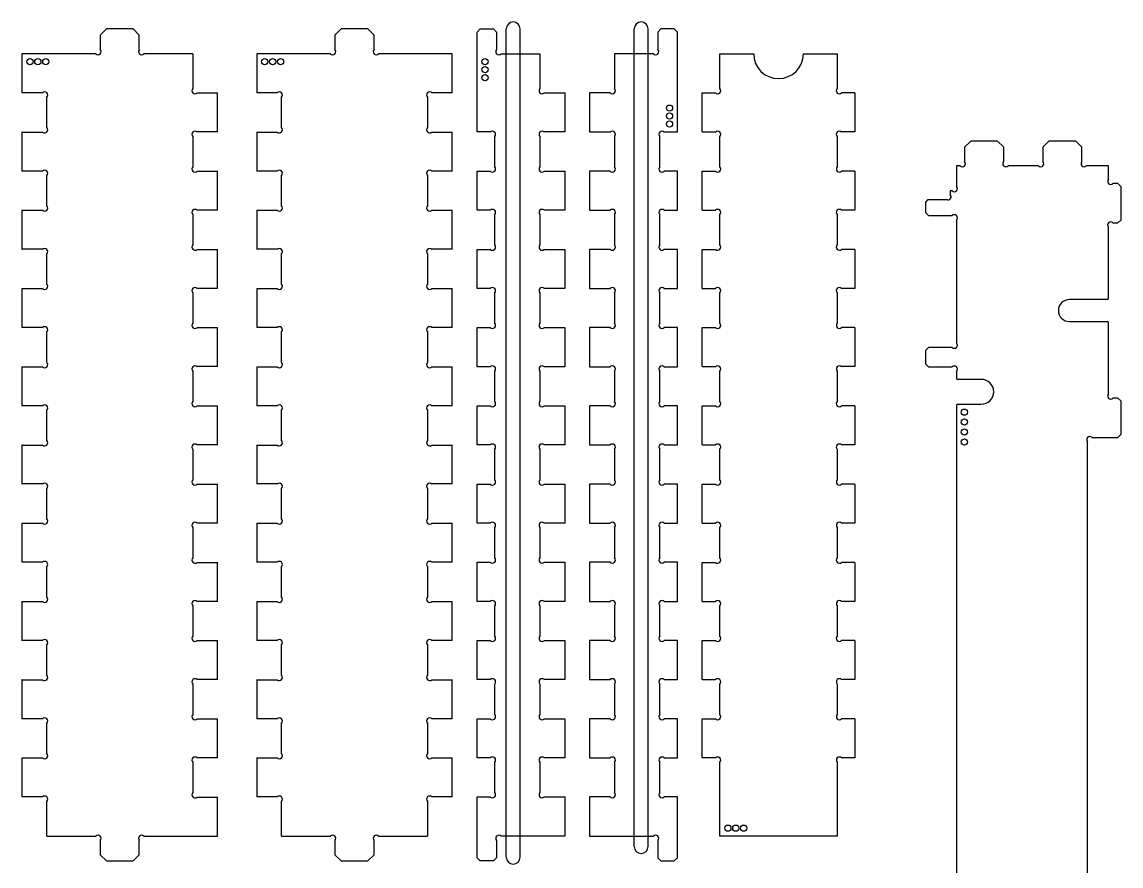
# Model space of a CAD drawing. Header units: inches. Extents: x 3.8 to 27, y 0.2 to 46.7.
# Drawn here: x 15.91 to 26.97, y 29.5 to 37.99 of the extents above; entities that cross this region are included whole.
import ezdxf

# ---------------------------------------------------------------- set-up
doc = ezdxf.new("R2010")
doc.units = ezdxf.units.IN
doc.header["$MEASUREMENT"] = 0

msp = doc.modelspace()

# ---------------------------------------------------------------- linework, layer by layer
at = {"color": 7, "linetype": 'Continuous', "lineweight": 25}
for p, q in [((16.759, 37.921), (16.697, 37.858)), ((16.697, 37.858), (16.697, 37.715)), ((17.028, 37.921), (16.759, 37.921)), ((17.09, 37.858), (17.028, 37.921)), ((17.09, 37.715), (17.09, 37.858)), ((19.121, 37.921), (19.059, 37.858)), ((19.059, 37.858), (19.059, 37.715)), ((19.39, 37.921), (19.121, 37.921)), ((19.453, 37.858), (19.39, 37.921)), ((19.453, 37.715), (19.453, 37.858)), ((20.521, 37.921), (20.49, 37.89)), ((20.49, 36.884), (20.49, 37.89)), ((20.521, 37.921), (20.656, 37.921)), ((20.687, 37.89), (20.656, 37.921)), ((20.687, 37.89), (20.687, 37.715)), ((22.341, 37.921), (22.31, 37.89)), ((22.31, 37.89), (22.31, 37.715)), ((22.475, 37.921), (22.341, 37.921)), ((22.507, 37.89), (22.475, 37.921)), ((22.507, 36.884), (22.507, 37.89)), ((15.909, 37.671), (15.909, 37.277)), ((16.653, 37.671), (15.909, 37.671)), ((17.628, 37.671), (17.135, 37.671)), ((17.628, 37.671), (17.628, 37.321)), ((18.272, 37.671), (18.272, 37.277)), ((19.015, 37.671), (18.272, 37.671)), ((20.24, 37.671), (19.497, 37.671)), ((20.24, 37.277), (20.24, 37.671)), ((20.731, 37.671), (21.123, 37.671)), ((21.123, 37.671), (21.123, 37.321)), ((21.873, 37.671), (21.873, 37.321)), ((22.266, 37.671), (21.873, 37.671)), ((22.934, 37.671), (23.274, 37.671)), ((22.934, 37.321), (22.934, 37.671)), ((23.774, 37.671), (24.115, 37.671)), ((24.115, 37.671), (24.115, 37.321)), ((15.91, 37.277), (15.909, 37.277)), ((16.116, 37.278), (15.91, 37.278)), ((15.91, 37.278), (15.91, 37.277)), ((16.159, 36.928), (16.159, 37.233)), ((17.672, 37.277), (17.877, 37.277)), ((17.877, 37.277), (17.877, 37.277)), ((17.877, 37.277), (17.878, 37.277)), ((17.878, 36.884), (17.878, 37.277)), ((18.478, 37.278), (18.272, 37.278)), ((18.272, 37.278), (18.272, 37.277)), ((18.272, 37.277), (18.272, 37.277)), ((18.522, 36.928), (18.522, 37.233)), ((19.99, 37.233), (19.99, 36.928)), ((20.24, 37.278), (20.034, 37.278)), ((20.24, 37.277), (20.24, 37.278)), ((20.24, 37.277), (20.24, 37.277)), ((21.168, 37.277), (21.373, 37.277)), ((21.373, 37.277), (21.373, 36.884)), ((21.623, 37.277), (21.623, 36.884)), ((21.829, 37.277), (21.623, 37.277)), ((22.757, 36.884), (22.757, 37.277)), ((22.757, 37.277), (22.89, 37.277)), ((24.291, 37.277), (24.158, 37.277)), ((24.291, 37.277), (24.291, 36.884)), ((15.909, 36.884), (15.91, 36.884)), ((15.909, 36.884), (15.909, 36.49)), ((15.91, 36.884), (15.91, 36.883)), ((15.91, 36.883), (16.116, 36.883)), ((17.628, 36.839), (17.628, 36.534)), ((17.877, 36.884), (17.672, 36.884)), ((17.878, 36.884), (17.877, 36.884)), ((17.877, 36.884), (17.877, 36.884)), ((18.272, 36.884), (18.272, 36.884)), ((18.272, 36.884), (18.272, 36.49)), ((18.272, 36.884), (18.272, 36.883)), ((18.272, 36.883), (18.478, 36.883)), ((20.034, 36.883), (20.24, 36.883)), ((20.24, 36.883), (20.24, 36.884)), ((20.24, 36.884), (20.24, 36.884)), ((20.24, 36.49), (20.24, 36.884)), ((20.623, 36.884), (20.49, 36.884)), ((20.667, 36.534), (20.667, 36.839)), ((21.123, 36.839), (21.123, 36.534)), ((21.373, 36.884), (21.168, 36.884)), ((21.623, 36.884), (21.829, 36.884)), ((21.873, 36.839), (21.873, 36.534)), ((22.33, 36.534), (22.33, 36.839)), ((22.374, 36.884), (22.507, 36.884)), ((22.757, 36.884), (22.89, 36.884)), ((22.934, 36.534), (22.934, 36.839)), ((24.115, 36.839), (24.115, 36.534)), ((24.291, 36.884), (24.158, 36.884)), ((25.459, 36.792), (25.396, 36.73)), ((25.396, 36.73), (25.396, 36.586)), ((25.728, 36.792), (25.459, 36.792)), ((25.79, 36.73), (25.728, 36.792)), ((25.79, 36.586), (25.79, 36.73)), ((26.246, 36.792), (26.184, 36.73)), ((26.184, 36.73), (26.184, 36.586)), ((26.515, 36.792), (26.246, 36.792)), ((26.577, 36.73), (26.515, 36.792)), ((26.577, 36.586), (26.577, 36.73)), ((25.352, 36.542), (25.315, 36.542)), ((25.315, 36.542), (25.315, 36.336)), ((26.14, 36.542), (25.834, 36.542)), ((26.846, 36.542), (26.622, 36.542)), ((26.846, 36.408), (26.846, 36.542)), ((15.91, 36.49), (15.909, 36.49)), ((16.116, 36.49), (15.91, 36.49)), ((15.91, 36.49), (15.91, 36.49)), ((16.159, 36.14), (16.159, 36.446)), ((17.672, 36.489), (17.877, 36.489)), ((17.877, 36.489), (17.877, 36.49)), ((17.877, 36.49), (17.878, 36.49)), ((17.878, 36.096), (17.878, 36.49)), ((18.272, 36.49), (18.272, 36.49)), ((18.478, 36.49), (18.272, 36.49)), ((18.272, 36.49), (18.272, 36.49)), ((18.522, 36.14), (18.522, 36.446)), ((19.99, 36.446), (19.99, 36.14)), ((20.24, 36.49), (20.034, 36.49)), ((20.24, 36.49), (20.24, 36.49)), ((20.24, 36.49), (20.24, 36.49)), ((20.49, 36.096), (20.49, 36.49)), ((20.49, 36.49), (20.623, 36.49)), ((21.168, 36.49), (21.373, 36.49)), ((21.373, 36.49), (21.373, 36.096)), ((21.623, 36.49), (21.623, 36.096)), ((21.829, 36.49), (21.623, 36.49)), ((22.507, 36.49), (22.374, 36.49)), ((22.507, 36.096), (22.507, 36.49)), ((22.757, 36.097), (22.757, 36.489)), ((22.757, 36.489), (22.89, 36.489)), ((24.291, 36.489), (24.158, 36.489)), ((24.291, 36.489), (24.291, 36.097)), ((25.253, 36.292), (25.253, 36.253)), ((25.27, 36.292), (25.253, 36.292)), ((26.94, 36.364), (26.89, 36.364)), ((26.971, 36.333), (26.94, 36.364)), ((26.971, 36.001), (26.971, 36.333)), ((25.028, 36.203), (25.003, 36.177)), ((25.003, 36.177), (25.003, 36.073)), ((25.028, 36.203), (25.217, 36.203)), ((15.909, 36.096), (15.91, 36.096)), ((15.909, 36.096), (15.909, 35.702)), ((15.91, 36.096), (15.91, 36.096)), ((15.91, 36.096), (16.116, 36.096)), ((17.877, 36.097), (17.672, 36.097)), ((17.877, 36.096), (17.877, 36.097)), ((17.878, 36.096), (17.877, 36.096)), ((18.272, 36.096), (18.272, 36.096)), ((18.272, 36.096), (18.272, 35.702)), ((18.272, 36.096), (18.272, 36.096)), ((18.272, 36.096), (18.478, 36.096)), ((20.034, 36.096), (20.24, 36.096)), ((20.24, 36.096), (20.24, 36.096)), ((20.24, 35.702), (20.24, 36.096)), ((20.24, 36.096), (20.24, 36.096)), ((20.623, 36.096), (20.49, 36.096)), ((21.373, 36.096), (21.168, 36.096)), ((21.623, 36.096), (21.829, 36.096)), ((22.374, 36.096), (22.507, 36.096)), ((22.757, 36.097), (22.89, 36.097)), ((24.291, 36.097), (24.158, 36.097)), ((25.003, 36.073), (25.034, 36.042)), ((17.628, 36.052), (17.628, 35.747)), ((20.667, 35.747), (20.667, 36.052)), ((21.123, 36.052), (21.123, 35.747)), ((21.873, 36.052), (21.873, 35.747)), ((22.33, 35.747), (22.33, 36.052)), ((22.934, 35.747), (22.934, 36.052)), ((24.115, 36.052), (24.115, 35.747)), ((25.034, 36.042), (25.27, 36.042)), ((25.315, 35.998), (25.315, 34.76)), ((26.89, 35.97), (26.94, 35.97)), ((26.94, 35.97), (26.971, 36.001)), ((26.846, 35.208), (26.846, 35.926)), ((15.91, 35.702), (15.909, 35.702)), ((16.116, 35.703), (15.91, 35.703)), ((15.91, 35.703), (15.91, 35.702)), ((16.159, 35.353), (16.159, 35.658)), ((17.672, 35.702), (17.877, 35.702)), ((17.877, 35.702), (17.877, 35.702)), ((17.877, 35.702), (17.878, 35.702)), ((17.878, 35.309), (17.878, 35.702)), ((18.478, 35.703), (18.272, 35.703)), ((18.272, 35.703), (18.272, 35.702)), ((18.272, 35.702), (18.272, 35.702)), ((18.522, 35.353), (18.522, 35.658)), ((19.99, 35.658), (19.99, 35.353)), ((20.24, 35.703), (20.034, 35.703)), ((20.24, 35.702), (20.24, 35.703)), ((20.24, 35.702), (20.24, 35.702)), ((20.49, 35.309), (20.49, 35.702)), ((20.49, 35.702), (20.623, 35.702)), ((21.168, 35.702), (21.373, 35.702)), ((21.373, 35.702), (21.373, 35.309)), ((21.829, 35.702), (21.623, 35.702)), ((21.623, 35.702), (21.623, 35.309)), ((22.507, 35.702), (22.374, 35.702)), ((22.507, 35.309), (22.507, 35.702)), ((22.757, 35.702), (22.89, 35.702)), ((22.757, 35.309), (22.757, 35.702)), ((24.291, 35.702), (24.158, 35.702)), ((24.291, 35.702), (24.291, 35.309)), ((15.909, 35.309), (15.91, 35.309)), ((15.909, 35.309), (15.909, 34.915)), ((15.91, 35.309), (15.91, 35.308)), ((15.91, 35.308), (16.116, 35.308)), ((17.877, 35.309), (17.672, 35.309)), ((17.878, 35.309), (17.877, 35.309)), ((17.877, 35.309), (17.877, 35.309)), ((18.272, 35.309), (18.272, 35.309)), ((18.272, 35.309), (18.272, 34.915)), ((18.272, 35.309), (18.272, 35.308)), ((18.272, 35.308), (18.478, 35.308)), ((20.034, 35.308), (20.24, 35.308)), ((20.24, 35.309), (20.24, 35.309)), ((20.24, 34.915), (20.24, 35.309)), ((20.24, 35.308), (20.24, 35.309)), ((20.623, 35.309), (20.49, 35.309)), ((21.373, 35.309), (21.168, 35.309)), ((21.623, 35.309), (21.829, 35.309)), ((22.374, 35.309), (22.507, 35.309)), ((22.757, 35.309), (22.89, 35.309)), ((24.291, 35.309), (24.158, 35.309)), ((17.628, 35.265), (17.628, 34.959)), ((20.667, 34.959), (20.667, 35.265)), ((21.123, 35.265), (21.123, 34.959)), ((21.873, 35.265), (21.873, 34.959)), ((22.33, 34.959), (22.33, 35.265)), ((22.934, 34.959), (22.934, 35.265)), ((24.115, 35.265), (24.115, 34.959)), ((26.836, 35.198), (26.452, 35.198)), ((26.452, 34.976), (26.836, 34.976)), ((26.846, 34.248), (26.846, 34.966)), ((15.91, 34.915), (15.909, 34.915)), ((16.116, 34.916), (15.91, 34.916)), ((15.91, 34.916), (15.91, 34.915)), ((16.159, 34.566), (16.159, 34.871)), ((17.672, 34.915), (17.877, 34.915)), ((17.877, 34.915), (17.877, 34.915)), ((17.877, 34.915), (17.878, 34.915)), ((17.878, 34.521), (17.878, 34.915)), ((18.478, 34.916), (18.272, 34.916)), ((18.272, 34.916), (18.272, 34.915)), ((18.272, 34.915), (18.272, 34.915)), ((18.522, 34.566), (18.522, 34.871)), ((19.99, 34.871), (19.99, 34.566)), ((20.24, 34.916), (20.034, 34.916)), ((20.24, 34.915), (20.24, 34.916)), ((20.24, 34.915), (20.24, 34.915)), ((20.49, 34.915), (20.623, 34.915)), ((20.49, 34.521), (20.49, 34.915)), ((21.168, 34.915), (21.373, 34.915)), ((21.373, 34.915), (21.373, 34.521)), ((21.623, 34.915), (21.623, 34.521)), ((21.829, 34.915), (21.623, 34.915)), ((22.507, 34.915), (22.374, 34.915)), ((22.507, 34.521), (22.507, 34.915)), ((22.757, 34.915), (22.89, 34.915)), ((22.757, 34.522), (22.757, 34.915)), ((24.291, 34.915), (24.158, 34.915)), ((24.291, 34.915), (24.291, 34.522)), ((25.034, 34.715), (25.003, 34.684)), ((25.003, 34.684), (25.003, 34.55)), ((25.27, 34.715), (25.034, 34.715)), ((15.909, 34.521), (15.91, 34.521)), ((15.909, 34.521), (15.909, 34.128)), ((15.91, 34.521), (15.91, 34.521)), ((15.91, 34.521), (16.116, 34.521)), ((17.877, 34.522), (17.672, 34.522)), ((17.877, 34.521), (17.877, 34.522)), ((17.878, 34.521), (17.877, 34.521)), ((18.272, 34.521), (18.272, 34.521)), ((18.272, 34.521), (18.272, 34.128)), ((18.272, 34.521), (18.272, 34.521)), ((18.272, 34.521), (18.478, 34.521)), ((20.034, 34.521), (20.24, 34.521)), ((20.24, 34.521), (20.24, 34.521)), ((20.24, 34.128), (20.24, 34.521)), ((20.24, 34.521), (20.24, 34.521)), ((20.623, 34.521), (20.49, 34.521)), ((21.373, 34.521), (21.168, 34.521)), ((21.623, 34.521), (21.829, 34.521)), ((22.374, 34.521), (22.507, 34.521)), ((22.757, 34.522), (22.89, 34.522)), ((24.291, 34.522), (24.158, 34.522)), ((25.003, 34.55), (25.034, 34.519)), ((25.034, 34.519), (25.27, 34.519)), ((17.628, 34.477), (17.628, 34.172)), ((20.667, 34.172), (20.667, 34.477)), ((21.123, 34.477), (21.123, 34.172)), ((21.873, 34.477), (21.873, 34.172)), ((22.33, 34.172), (22.33, 34.477)), ((22.934, 34.172), (22.934, 34.477)), ((24.115, 34.477), (24.115, 34.172)), ((25.315, 34.474), (25.315, 34.404)), ((25.565, 34.394), (25.325, 34.394)), ((26.94, 34.204), (26.89, 34.204)), ((26.971, 34.173), (26.94, 34.204)), ((15.91, 34.128), (15.909, 34.128)), ((16.116, 34.128), (15.91, 34.128)), ((15.91, 34.128), (15.91, 34.128)), ((16.159, 33.778), (16.159, 34.083)), ((17.672, 34.127), (17.877, 34.127)), ((17.877, 34.127), (17.877, 34.128)), ((17.877, 34.128), (17.878, 34.128)), ((17.878, 33.734), (17.878, 34.128)), ((18.272, 34.128), (18.272, 34.128)), ((18.478, 34.128), (18.272, 34.128)), ((18.272, 34.128), (18.272, 34.128)), ((18.522, 33.778), (18.522, 34.083)), ((19.99, 34.083), (19.99, 33.778)), ((20.24, 34.128), (20.034, 34.128)), ((20.24, 34.128), (20.24, 34.128)), ((20.24, 34.128), (20.24, 34.128)), ((20.49, 34.128), (20.623, 34.128)), ((20.49, 33.734), (20.49, 34.128)), ((21.168, 34.128), (21.373, 34.128)), ((21.373, 34.128), (21.373, 33.734)), ((21.623, 34.128), (21.623, 33.734)), ((21.829, 34.128), (21.623, 34.128)), ((22.507, 34.128), (22.374, 34.128)), ((22.507, 33.734), (22.507, 34.128)), ((22.757, 33.734), (22.757, 34.127)), ((22.757, 34.127), (22.89, 34.127)), ((24.291, 34.127), (24.158, 34.127)), ((24.291, 34.127), (24.291, 33.734)), ((25.315, 34.134), (25.315, 27.639)), ((25.325, 34.144), (25.565, 34.144)), ((26.971, 33.841), (26.971, 34.173)), ((26.635, 28.007), (26.635, 33.766)), ((26.679, 33.81), (26.94, 33.81)), ((26.94, 33.81), (26.971, 33.841)), ((15.909, 33.734), (15.91, 33.734)), ((15.909, 33.734), (15.909, 33.34)), ((15.91, 33.734), (15.91, 33.733)), ((15.91, 33.733), (16.116, 33.733)), ((17.628, 33.69), (17.628, 33.384)), ((17.877, 33.734), (17.672, 33.734)), ((17.878, 33.734), (17.877, 33.734)), ((17.877, 33.734), (17.877, 33.734)), ((18.272, 33.734), (18.272, 33.734)), ((18.272, 33.734), (18.272, 33.34)), ((18.272, 33.734), (18.272, 33.733)), ((18.272, 33.733), (18.478, 33.733)), ((20.034, 33.733), (20.24, 33.733)), ((20.24, 33.734), (20.24, 33.734)), ((20.24, 33.34), (20.24, 33.734)), ((20.24, 33.733), (20.24, 33.734)), ((20.623, 33.734), (20.49, 33.734)), ((20.667, 33.384), (20.667, 33.69)), ((21.123, 33.69), (21.123, 33.384)), ((21.373, 33.734), (21.168, 33.734)), ((21.623, 33.734), (21.829, 33.734)), ((21.873, 33.69), (21.873, 33.384)), ((22.33, 33.384), (22.33, 33.69)), ((22.374, 33.734), (22.507, 33.734)), ((22.757, 33.734), (22.89, 33.734)), ((22.934, 33.384), (22.934, 33.69)), ((24.115, 33.69), (24.115, 33.384)), ((24.291, 33.734), (24.158, 33.734)), ((15.91, 33.34), (15.909, 33.34)), ((16.116, 33.341), (15.91, 33.341)), ((15.91, 33.341), (15.91, 33.34)), ((17.672, 33.34), (17.877, 33.34)), ((17.877, 33.34), (17.877, 33.34)), ((17.877, 33.34), (17.878, 33.34)), ((17.878, 32.947), (17.878, 33.34)), ((18.272, 33.341), (18.272, 33.34)), ((18.478, 33.341), (18.272, 33.341)), ((18.272, 33.34), (18.272, 33.34)), ((20.24, 33.341), (20.034, 33.341)), ((20.24, 33.34), (20.24, 33.341)), ((20.24, 33.34), (20.24, 33.34)), ((20.49, 33.34), (20.623, 33.34)), ((20.49, 32.947), (20.49, 33.34)), ((21.168, 33.34), (21.373, 33.34)), ((21.373, 33.34), (21.373, 32.947)), ((21.623, 33.34), (21.623, 32.947)), ((21.829, 33.34), (21.623, 33.34)), ((22.507, 33.34), (22.374, 33.34)), ((22.507, 32.947), (22.507, 33.34)), ((22.757, 33.34), (22.89, 33.34)), ((22.757, 32.947), (22.757, 33.34)), ((24.291, 33.34), (24.158, 33.34)), ((24.291, 33.34), (24.291, 32.947)), ((16.159, 32.991), (16.159, 33.296)), ((18.522, 32.991), (18.522, 33.296)), ((19.99, 33.296), (19.99, 32.991)), ((15.909, 32.947), (15.91, 32.947)), ((15.909, 32.947), (15.909, 32.553)), ((15.91, 32.947), (15.91, 32.946)), ((15.91, 32.946), (16.116, 32.946)), ((17.628, 32.902), (17.628, 32.597)), ((17.877, 32.947), (17.672, 32.947)), ((17.878, 32.947), (17.877, 32.947)), ((17.877, 32.947), (17.877, 32.947)), ((18.272, 32.947), (18.272, 32.947)), ((18.272, 32.947), (18.272, 32.946)), ((18.272, 32.947), (18.272, 32.553)), ((18.272, 32.946), (18.478, 32.946)), ((20.034, 32.946), (20.24, 32.946)), ((20.24, 32.947), (20.24, 32.947)), ((20.24, 32.553), (20.24, 32.947)), ((20.24, 32.946), (20.24, 32.947)), ((20.623, 32.947), (20.49, 32.947)), ((20.667, 32.597), (20.667, 32.902)), ((21.123, 32.902), (21.123, 32.597)), ((21.373, 32.947), (21.168, 32.947)), ((21.623, 32.947), (21.829, 32.947)), ((21.873, 32.902), (21.873, 32.597)), ((22.33, 32.597), (22.33, 32.902)), ((22.374, 32.947), (22.507, 32.947)), ((22.757, 32.947), (22.89, 32.947)), ((22.934, 32.597), (22.934, 32.902)), ((24.115, 32.902), (24.115, 32.597)), ((24.291, 32.947), (24.158, 32.947)), ((15.91, 32.553), (15.909, 32.553)), ((16.116, 32.553), (15.91, 32.553)), ((15.91, 32.553), (15.91, 32.553)), ((17.672, 32.552), (17.877, 32.552)), ((17.877, 32.552), (17.877, 32.553)), ((17.877, 32.553), (17.878, 32.553)), ((17.878, 32.159), (17.878, 32.553)), ((18.272, 32.553), (18.272, 32.553)), ((18.478, 32.553), (18.272, 32.553)), ((18.272, 32.553), (18.272, 32.553)), ((20.24, 32.553), (20.034, 32.553)), ((20.24, 32.553), (20.24, 32.553)), ((20.24, 32.553), (20.24, 32.553)), ((20.49, 32.553), (20.623, 32.553)), ((20.49, 32.159), (20.49, 32.553)), ((21.168, 32.553), (21.373, 32.553)), ((21.373, 32.553), (21.373, 32.159)), ((21.623, 32.553), (21.623, 32.159)), ((21.829, 32.553), (21.623, 32.553)), ((22.507, 32.553), (22.374, 32.553)), ((22.507, 32.159), (22.507, 32.553)), ((22.757, 32.552), (22.89, 32.552)), ((22.757, 32.16), (22.757, 32.552)), ((24.291, 32.552), (24.158, 32.552)), ((24.291, 32.552), (24.291, 32.16)), ((16.159, 32.203), (16.159, 32.509)), ((18.522, 32.203), (18.522, 32.509)), ((19.99, 32.509), (19.99, 32.203)), ((15.909, 32.159), (15.91, 32.159)), ((15.909, 32.159), (15.909, 31.765)), ((15.91, 32.159), (15.91, 32.159)), ((15.91, 32.159), (16.116, 32.159)), ((17.628, 32.115), (17.628, 31.81)), ((17.877, 32.16), (17.672, 32.16)), ((17.877, 32.159), (17.877, 32.16)), ((17.878, 32.159), (17.877, 32.159)), ((18.272, 32.159), (18.272, 32.159)), ((18.272, 32.159), (18.272, 31.765)), ((18.272, 32.159), (18.272, 32.159)), ((18.272, 32.159), (18.478, 32.159)), ((20.034, 32.159), (20.24, 32.159)), ((20.24, 32.159), (20.24, 32.159)), ((20.24, 32.159), (20.24, 32.159)), ((20.24, 31.765), (20.24, 32.159)), ((20.623, 32.159), (20.49, 32.159)), ((20.667, 31.81), (20.667, 32.115)), ((21.123, 32.115), (21.123, 31.81)), ((21.373, 32.159), (21.168, 32.159)), ((21.623, 32.159), (21.829, 32.159)), ((21.873, 32.115), (21.873, 31.81)), ((22.33, 31.81), (22.33, 32.115)), ((22.374, 32.159), (22.507, 32.159)), ((22.757, 32.16), (22.89, 32.16)), ((22.934, 31.81), (22.934, 32.115)), ((24.115, 32.115), (24.115, 31.81)), ((24.291, 32.16), (24.158, 32.16)), ((15.91, 31.765), (15.909, 31.765)), ((16.116, 31.766), (15.91, 31.766)), ((15.91, 31.766), (15.91, 31.765)), ((17.672, 31.765), (17.877, 31.765)), ((17.877, 31.765), (17.877, 31.765)), ((17.877, 31.765), (17.878, 31.765)), ((17.878, 31.372), (17.878, 31.765)), ((18.478, 31.766), (18.272, 31.766)), ((18.272, 31.766), (18.272, 31.765)), ((18.272, 31.765), (18.272, 31.765)), ((20.24, 31.766), (20.034, 31.766)), ((20.24, 31.765), (20.24, 31.766)), ((20.24, 31.765), (20.24, 31.765)), ((20.49, 31.765), (20.623, 31.765)), ((20.49, 31.372), (20.49, 31.765)), ((21.168, 31.765), (21.373, 31.765)), ((21.373, 31.765), (21.373, 31.372)), ((21.623, 31.765), (21.623, 31.372)), ((21.829, 31.765), (21.623, 31.765)), ((22.507, 31.765), (22.374, 31.765)), ((22.507, 31.372), (22.507, 31.765)), ((22.757, 31.765), (22.89, 31.765)), ((22.757, 31.372), (22.757, 31.765)), ((24.291, 31.765), (24.158, 31.765)), ((24.291, 31.765), (24.291, 31.372)), ((16.159, 31.416), (16.159, 31.721)), ((18.522, 31.416), (18.522, 31.721)), ((19.99, 31.721), (19.99, 31.416)), ((15.909, 31.372), (15.91, 31.372)), ((15.909, 31.372), (15.909, 30.978)), ((15.91, 31.372), (15.91, 31.371)), ((15.91, 31.371), (16.116, 31.371)), ((17.628, 31.328), (17.628, 31.022)), ((17.877, 31.372), (17.672, 31.372)), ((17.878, 31.372), (17.877, 31.372)), ((17.877, 31.372), (17.877, 31.372)), ((18.272, 31.372), (18.272, 31.372)), ((18.272, 31.372), (18.272, 30.978)), ((18.272, 31.372), (18.272, 31.371)), ((18.272, 31.371), (18.478, 31.371)), ((20.034, 31.371), (20.24, 31.371)), ((20.24, 31.372), (20.24, 31.372)), ((20.24, 30.978), (20.24, 31.372)), ((20.24, 31.371), (20.24, 31.372)), ((20.623, 31.372), (20.49, 31.372)), ((20.667, 31.022), (20.667, 31.328)), ((21.123, 31.328), (21.123, 31.022)), ((21.373, 31.372), (21.168, 31.372)), ((21.623, 31.372), (21.829, 31.372)), ((21.873, 31.328), (21.873, 31.022)), ((22.33, 31.022), (22.33, 31.328)), ((22.374, 31.372), (22.507, 31.372)), ((22.757, 31.372), (22.89, 31.372)), ((22.934, 31.022), (22.934, 31.328)), ((24.115, 31.328), (24.115, 31.022)), ((24.291, 31.372), (24.158, 31.372)), ((15.91, 30.978), (15.909, 30.978)), ((16.116, 30.979), (15.91, 30.979)), ((15.91, 30.979), (15.91, 30.978)), ((17.672, 30.978), (17.877, 30.978)), ((17.877, 30.978), (17.877, 30.978)), ((17.877, 30.978), (17.878, 30.978)), ((17.878, 30.584), (17.878, 30.978)), ((18.478, 30.979), (18.272, 30.979)), ((18.272, 30.979), (18.272, 30.978)), ((18.272, 30.978), (18.272, 30.978)), ((20.24, 30.979), (20.034, 30.979)), ((20.24, 30.978), (20.24, 30.979)), ((20.24, 30.978), (20.24, 30.978)), ((20.49, 30.584), (20.49, 30.978)), ((20.49, 30.978), (20.623, 30.978)), ((21.168, 30.978), (21.373, 30.978)), ((21.373, 30.978), (21.373, 30.584)), ((21.623, 30.978), (21.623, 30.584)), ((21.829, 30.978), (21.623, 30.978)), ((22.507, 30.978), (22.374, 30.978)), ((22.507, 30.584), (22.507, 30.978)), ((22.757, 30.584), (22.757, 30.978)), ((22.757, 30.978), (22.89, 30.978)), ((24.291, 30.978), (24.158, 30.978)), ((24.291, 30.978), (24.291, 30.584)), ((16.159, 30.629), (16.159, 30.934)), ((18.522, 30.629), (18.522, 30.934)), ((19.99, 30.934), (19.99, 30.629)), ((15.909, 30.584), (15.91, 30.584)), ((15.909, 30.584), (15.909, 30.191)), ((15.91, 30.584), (15.91, 30.584)), ((15.91, 30.584), (16.116, 30.584)), ((17.628, 30.54), (17.628, 30.235)), ((17.877, 30.585), (17.672, 30.585)), ((17.877, 30.584), (17.877, 30.585)), ((17.878, 30.584), (17.877, 30.584)), ((18.272, 30.584), (18.272, 30.584)), ((18.272, 30.584), (18.272, 30.191)), ((18.272, 30.584), (18.478, 30.584)), ((18.272, 30.584), (18.272, 30.584)), ((20.034, 30.584), (20.24, 30.584)), ((20.24, 30.584), (20.24, 30.584)), ((20.24, 30.191), (20.24, 30.584)), ((20.24, 30.584), (20.24, 30.584)), ((20.623, 30.584), (20.49, 30.584)), ((20.667, 30.235), (20.667, 30.54)), ((21.123, 30.54), (21.123, 30.235)), ((21.373, 30.584), (21.168, 30.584)), ((21.623, 30.584), (21.829, 30.584)), ((21.873, 30.54), (21.873, 30.235)), ((22.33, 30.235), (22.33, 30.54)), ((22.374, 30.584), (22.507, 30.584)), ((22.889, 30.584), (22.757, 30.584)), ((22.934, 29.797), (22.934, 30.54)), ((24.115, 30.54), (24.115, 29.797)), ((24.291, 30.584), (24.159, 30.584)), ((15.91, 30.191), (15.909, 30.191)), ((16.116, 30.191), (15.91, 30.191)), ((15.91, 30.191), (15.91, 30.191)), ((16.159, 29.797), (16.159, 30.146)), ((17.672, 30.19), (17.877, 30.19)), ((17.877, 30.19), (17.877, 30.191)), ((17.877, 30.191), (17.878, 30.191)), ((17.878, 29.797), (17.878, 30.191)), ((18.478, 30.191), (18.272, 30.191)), ((18.272, 30.191), (18.272, 30.191)), ((18.272, 30.191), (18.272, 30.191)), ((18.522, 29.797), (18.522, 30.146)), ((19.99, 30.146), (19.99, 29.797)), ((20.24, 30.191), (20.034, 30.191)), ((20.24, 30.191), (20.24, 30.191)), ((20.24, 30.191), (20.24, 30.191)), ((20.49, 29.578), (20.49, 30.191)), ((20.49, 30.191), (20.623, 30.191)), ((21.168, 30.191), (21.373, 30.191)), ((21.373, 30.191), (21.373, 29.797)), ((21.623, 30.191), (21.623, 29.797)), ((21.829, 30.191), (21.623, 30.191)), ((22.507, 30.191), (22.374, 30.191)), ((22.507, 29.578), (22.507, 30.191)), ((16.159, 29.797), (16.653, 29.797)), ((17.135, 29.797), (17.878, 29.797)), ((18.522, 29.797), (19.015, 29.797)), ((19.497, 29.797), (19.99, 29.797)), ((21.373, 29.797), (20.731, 29.797)), ((21.623, 29.797), (22.266, 29.797)), ((24.115, 29.797), (22.934, 29.797)), ((16.697, 29.753), (16.697, 29.609)), ((17.09, 29.609), (17.09, 29.753)), ((19.059, 29.753), (19.059, 29.609)), ((19.453, 29.609), (19.453, 29.753)), ((20.687, 29.753), (20.687, 29.578)), ((22.31, 29.753), (22.31, 29.578)), ((16.697, 29.609), (16.759, 29.547)), ((16.759, 29.547), (17.028, 29.547)), ((17.028, 29.547), (17.09, 29.609)), ((19.059, 29.609), (19.121, 29.547)), ((19.121, 29.547), (19.39, 29.547)), ((19.39, 29.547), (19.453, 29.609)), ((20.49, 29.578), (20.521, 29.547)), ((20.656, 29.547), (20.521, 29.547)), ((20.656, 29.547), (20.687, 29.578)), ((22.31, 29.578), (22.341, 29.547)), ((22.341, 29.547), (22.475, 29.547)), ((22.475, 29.547), (22.507, 29.578))]:
    msp.add_line(p, q, dxfattribs=at)
at = {"color": 7, "linetype": 'Continuous'}
for p, q in [((20.784, 29.586), (20.784, 37.921)), ((20.924, 29.586), (20.924, 37.921)), ((22.072, 29.692), (22.072, 37.921)), ((22.212, 29.692), (22.212, 37.921))]:
    msp.add_line(p, q, dxfattribs=at)
at = {"color": 7, "linetype": 'Continuous', "lineweight": 25}
for centre, radius in [((15.989, 37.591), 0.0313), ((16.069, 37.591), 0.0312), ((16.149, 37.591), 0.0312), ((18.352, 37.591), 0.0313), ((18.432, 37.591), 0.0312), ((18.512, 37.591), 0.0312), ((20.57, 37.591), 0.0312), ((20.57, 37.511), 0.0312), ((20.57, 37.431), 0.0312), ((22.427, 37.124), 0.0312), ((22.427, 37.044), 0.0312), ((22.427, 36.964), 0.0312), ((25.395, 34.064), 0.0312), ((25.395, 33.964), 0.0312), ((25.395, 33.864), 0.0312), ((25.395, 33.764), 0.0312), ((23.014, 29.877), 0.0312), ((23.094, 29.877), 0.0312), ((23.174, 29.877), 0.0312)]:
    msp.add_circle(centre, radius, dxfattribs=at)
at = {"color": 7, "linetype": 'Continuous'}
for centre, start, end in [((20.854, 37.921), 0, 180), ((22.142, 37.921), 0, 180), ((22.142, 29.692), 180, 0), ((20.854, 29.586), 180, 0)]:
    msp.add_arc(centre, 0.07, start, end, dxfattribs=at)
at = {"color": 7, "linetype": 'Continuous', "lineweight": 25}
for centre, radius, start, end in [((16.675, 37.693), 0.0313, 225, 45), ((17.113, 37.693), 0.0313, 135, 315), ((19.037, 37.693), 0.0313, 225, 45), ((19.475, 37.693), 0.0313, 135, 315), ((20.709, 37.693), 0.0312, 135, 315), ((22.288, 37.693), 0.0312, 225, 45), ((23.524, 37.671), 0.25, 180, 0), ((16.137, 37.255), 0.0313, 315, 133.6884), ((17.65, 37.299), 0.0313, 135, 313.6884), ((18.499, 37.255), 0.0313, 315, 133.6884), ((20.012, 37.255), 0.0313, 46.3116, 225), ((21.145, 37.299), 0.0312, 135, 315), ((21.851, 37.299), 0.0312, 225, 45), ((22.911, 37.299), 0.0312, 226.3116, 45), ((24.137, 37.299), 0.0313, 135, 313.6884), ((16.137, 36.906), 0.0313, 226.3116, 45), ((17.65, 36.861), 0.0313, 46.3116, 225), ((18.499, 36.906), 0.0313, 226.3116, 45), ((20.012, 36.906), 0.0313, 135, 313.6884), ((20.645, 36.861), 0.0312, 315, 135), ((21.145, 36.861), 0.0312, 45, 225), ((21.851, 36.861), 0.0312, 315, 135), ((22.352, 36.861), 0.0312, 45, 225), ((22.911, 36.861), 0.0313, 315, 133.6884), ((24.137, 36.861), 0.0313, 46.3116, 225), ((17.65, 36.512), 0.0313, 135, 313.6884), ((20.645, 36.512), 0.0312, 225, 45), ((21.145, 36.512), 0.0312, 135, 315), ((21.851, 36.512), 0.0312, 225, 45), ((22.352, 36.512), 0.0312, 135, 315), ((22.911, 36.512), 0.0313, 226.3116, 45), ((24.137, 36.512), 0.0312, 135, 313.6884), ((25.374, 36.564), 0.0313, 225, 45), ((25.812, 36.564), 0.0312, 135, 315), ((26.162, 36.564), 0.0313, 225, 45), ((26.6, 36.564), 0.0312, 135, 315), ((16.137, 36.468), 0.0313, 315, 133.6884), ((18.499, 36.468), 0.0313, 315, 133.6884), ((20.012, 36.468), 0.0313, 46.3116, 225), ((26.868, 36.386), 0.0312, 135, 315), ((25.293, 36.314), 0.0313, 225, 45), ((25.231, 36.231), 0.0313, 244.0409, 45), ((16.137, 36.118), 0.0313, 226.3116, 45), ((17.65, 36.074), 0.0312, 46.3116, 225), ((18.499, 36.118), 0.0313, 226.3116, 45), ((20.012, 36.118), 0.0313, 135, 313.6884), ((20.645, 36.074), 0.0312, 315, 135), ((21.145, 36.074), 0.0312, 45, 225), ((21.851, 36.074), 0.0312, 315, 135), ((22.352, 36.074), 0.0312, 45, 225), ((22.911, 36.074), 0.0312, 315, 133.6884), ((24.137, 36.074), 0.0313, 46.3116, 225), ((25.293, 36.02), 0.0313, 315, 135), ((26.868, 35.948), 0.0313, 45, 225), ((17.65, 35.725), 0.0313, 135, 313.6884), ((20.645, 35.725), 0.0313, 225, 45), ((21.145, 35.725), 0.0312, 135, 315), ((21.851, 35.725), 0.0312, 225, 45), ((22.352, 35.725), 0.0313, 135, 315), ((22.911, 35.725), 0.0313, 226.3116, 45), ((24.137, 35.725), 0.0313, 135, 313.6884), ((16.137, 35.68), 0.0313, 315, 133.6884), ((18.499, 35.68), 0.0313, 315, 133.6884), ((20.012, 35.68), 0.0313, 46.3116, 225), ((16.137, 35.331), 0.0313, 226.3116, 45), ((17.65, 35.287), 0.0313, 46.3116, 225), ((18.499, 35.331), 0.0313, 226.3116, 45), ((20.012, 35.331), 0.0313, 135, 313.6884), ((20.645, 35.287), 0.0312, 315, 135), ((21.145, 35.287), 0.0312, 45, 225), ((21.851, 35.287), 0.0312, 315, 135), ((22.352, 35.287), 0.0312, 45, 225), ((22.911, 35.287), 0.0312, 315, 133.6884), ((24.137, 35.287), 0.0313, 46.3116, 225), ((26.452, 35.087), 0.111, 90, 270), ((26.836, 35.208), 0.01, 270, 0), ((17.65, 34.937), 0.0313, 135, 313.6884), ((20.645, 34.937), 0.0313, 225, 45), ((21.145, 34.937), 0.0312, 135, 315), ((21.851, 34.937), 0.0312, 225, 45), ((22.352, 34.937), 0.0313, 135, 315), ((22.911, 34.937), 0.0312, 226.3116, 45), ((24.137, 34.937), 0.0312, 135, 313.6884), ((26.836, 34.966), 0.01, 0, 90), ((16.137, 34.893), 0.0313, 315, 133.6884), ((18.499, 34.893), 0.0313, 315, 133.6884), ((20.012, 34.893), 0.0313, 46.3116, 225), ((25.293, 34.738), 0.0313, 225, 45), ((16.137, 34.543), 0.0313, 226.3116, 45), ((17.65, 34.499), 0.0313, 46.3116, 225), ((18.499, 34.543), 0.0313, 226.3116, 45), ((20.012, 34.543), 0.0313, 135, 313.6884), ((20.645, 34.499), 0.0312, 315, 135), ((21.145, 34.499), 0.0312, 45, 225), ((21.851, 34.499), 0.0312, 315, 135), ((22.352, 34.499), 0.0312, 45, 225), ((22.911, 34.499), 0.0313, 315, 133.6884), ((24.137, 34.499), 0.0312, 46.3116, 225), ((25.293, 34.497), 0.0313, 315, 135), ((25.325, 34.404), 0.01, 180, 270), ((25.565, 34.269), 0.125, 270, 90), ((26.868, 34.226), 0.0312, 135, 315), ((16.137, 34.106), 0.0313, 315, 133.6884), ((17.65, 34.15), 0.0313, 135, 313.6884), ((18.499, 34.106), 0.0313, 315, 133.6884), ((20.012, 34.106), 0.0312, 46.3116, 225), ((20.645, 34.15), 0.0313, 225, 45), ((21.145, 34.15), 0.0312, 135, 315), ((21.851, 34.15), 0.0312, 225, 45), ((22.352, 34.15), 0.0313, 135, 315), ((22.911, 34.15), 0.0313, 226.3116, 45), ((24.137, 34.15), 0.0313, 135, 313.6884), ((25.325, 34.134), 0.01, 90, 180), ((16.137, 33.756), 0.0313, 226.3116, 45), ((17.65, 33.712), 0.0313, 46.3116, 225), ((18.499, 33.756), 0.0313, 226.3116, 45), ((20.012, 33.756), 0.0313, 135, 313.6884), ((20.645, 33.712), 0.0312, 315, 135), ((21.145, 33.712), 0.0312, 45, 225), ((21.851, 33.712), 0.0312, 315, 135), ((22.352, 33.712), 0.0312, 45, 225), ((22.911, 33.712), 0.0312, 315, 133.6884), ((24.137, 33.712), 0.0313, 46.3116, 225), ((26.657, 33.788), 0.0313, 45, 225), ((16.137, 33.318), 0.0313, 315, 133.6884), ((17.65, 33.362), 0.0312, 135, 313.6884), ((18.499, 33.318), 0.0313, 315, 133.6884), ((20.012, 33.318), 0.0313, 46.3116, 225), ((20.645, 33.362), 0.0313, 225, 45), ((21.145, 33.362), 0.0312, 135, 315), ((21.851, 33.362), 0.0312, 225, 45), ((22.352, 33.362), 0.0313, 135, 315), ((22.911, 33.362), 0.0313, 226.3116, 45), ((24.137, 33.362), 0.0312, 135, 313.6884), ((16.137, 32.969), 0.0313, 226.3116, 45), ((18.499, 32.969), 0.0313, 226.3116, 45), ((20.012, 32.969), 0.0313, 135, 313.6884), ((17.65, 32.924), 0.0313, 46.3116, 225), ((20.645, 32.924), 0.0312, 315, 135), ((21.145, 32.924), 0.0312, 45, 225), ((21.851, 32.924), 0.0312, 315, 135), ((22.352, 32.924), 0.0312, 45, 225), ((22.911, 32.924), 0.0313, 315, 133.6884), ((24.137, 32.924), 0.0312, 46.3116, 225), ((16.137, 32.531), 0.0313, 315, 133.6884), ((17.65, 32.575), 0.0313, 135, 313.6884), ((18.499, 32.531), 0.0313, 315, 133.6884), ((20.012, 32.531), 0.0313, 46.3116, 225), ((20.645, 32.575), 0.0312, 225, 45), ((21.145, 32.575), 0.0312, 135, 315), ((21.851, 32.575), 0.0312, 225, 45), ((22.352, 32.575), 0.0312, 135, 315), ((22.911, 32.575), 0.0312, 226.3116, 45), ((24.137, 32.575), 0.0313, 135, 313.6884), ((16.137, 32.181), 0.0313, 226.3116, 45), ((18.499, 32.181), 0.0313, 226.3116, 45), ((20.012, 32.181), 0.0313, 135, 313.6884), ((17.65, 32.137), 0.0313, 46.3116, 225), ((20.645, 32.137), 0.0312, 315, 135), ((21.145, 32.137), 0.0312, 45, 225), ((21.851, 32.137), 0.0312, 315, 135), ((22.352, 32.137), 0.0312, 45, 225), ((22.911, 32.137), 0.0313, 315, 133.6884), ((24.137, 32.137), 0.0312, 46.3116, 225), ((16.137, 31.743), 0.0313, 315, 133.6884), ((17.65, 31.788), 0.0313, 135, 313.6884), ((18.499, 31.743), 0.0313, 315, 133.6884), ((20.012, 31.743), 0.0313, 46.3116, 225), ((20.645, 31.788), 0.0312, 225, 45), ((21.145, 31.788), 0.0312, 135, 315), ((21.851, 31.788), 0.0312, 225, 45), ((22.352, 31.788), 0.0312, 135, 315), ((22.911, 31.788), 0.0313, 226.3116, 45), ((24.137, 31.788), 0.0313, 135, 313.6884), ((16.137, 31.394), 0.0313, 226.3116, 45), ((18.499, 31.394), 0.0313, 226.3116, 45), ((20.012, 31.394), 0.0313, 135, 313.6884), ((17.65, 31.35), 0.0313, 46.3116, 225), ((20.645, 31.35), 0.0312, 315, 135), ((21.145, 31.35), 0.0312, 45, 225), ((21.851, 31.35), 0.0312, 315, 135), ((22.352, 31.35), 0.0312, 45, 225), ((22.911, 31.35), 0.0313, 315, 133.6884), ((24.137, 31.35), 0.0312, 46.3116, 225), ((16.137, 30.956), 0.0312, 315, 133.6884), ((17.65, 31), 0.0313, 135, 313.6884), ((18.499, 30.956), 0.0313, 315, 133.6884), ((20.012, 30.956), 0.0313, 46.3116, 225), ((20.645, 31), 0.0312, 225, 45), ((21.145, 31), 0.0312, 135, 315), ((21.851, 31), 0.0312, 225, 45), ((22.352, 31), 0.0312, 135, 315), ((22.911, 31), 0.0313, 226.3116, 45), ((24.137, 31), 0.0312, 135, 313.6884), ((16.137, 30.606), 0.0313, 226.3116, 45), ((17.65, 30.562), 0.0312, 46.3116, 225), ((18.499, 30.606), 0.0313, 226.3116, 45), ((20.012, 30.606), 0.0313, 135, 313.6884), ((20.645, 30.562), 0.0312, 315, 135), ((21.145, 30.562), 0.0312, 45, 225), ((21.851, 30.562), 0.0312, 315, 135), ((22.352, 30.562), 0.0312, 45, 225), ((22.911, 30.562), 0.0313, 315, 135), ((24.137, 30.562), 0.0312, 45, 225), ((16.137, 30.169), 0.0313, 315, 133.6884), ((17.65, 30.213), 0.0313, 135, 313.6884), ((18.499, 30.169), 0.0313, 315, 133.6884), ((20.012, 30.169), 0.0313, 46.3116, 225), ((20.645, 30.213), 0.0312, 225, 45), ((21.145, 30.213), 0.0312, 135, 315), ((21.851, 30.213), 0.0312, 225, 45), ((22.352, 30.213), 0.0312, 135, 315), ((16.675, 29.775), 0.0313, 315, 135), ((17.113, 29.775), 0.0313, 45, 225), ((19.037, 29.775), 0.0313, 315, 135), ((19.475, 29.775), 0.0313, 45, 225), ((20.709, 29.775), 0.0313, 45, 225), ((22.288, 29.775), 0.0313, 315, 135)]:
    msp.add_arc(centre, radius, start, end, dxfattribs=at)

doc.saveas('drawing.dxf')
